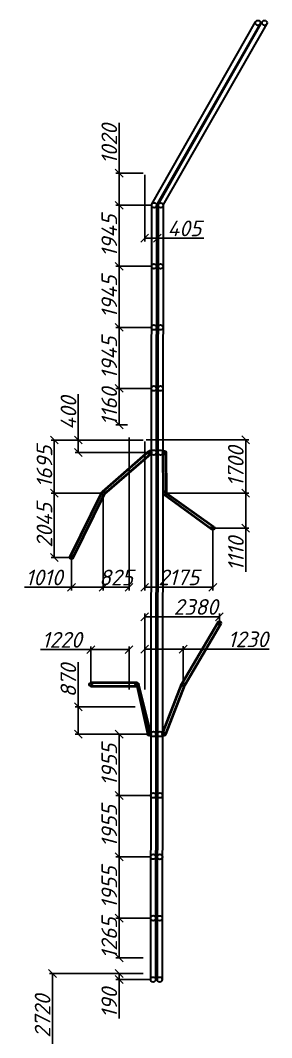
# Model space of a CAD drawing. Header units: millimetres. Extents: x -164867 to 807677, y -316775 to 513985.
# Drawn here: x 194528 to 202548, y 339836 to 372250 of the extents above; entities that cross this region are included whole.
import ezdxf

# ---------------------------------------------------------------- set-up
doc = ezdxf.new("R2010")
doc.units = ezdxf.units.MM
doc.layers.get('Defpoints').update_dxf_attribs({"color": 140})
doc.layers.add('E_Розп. мережі', color=5, linetype='Continuous', lineweight=30)
doc.layers.add('IT', color=84, linetype='Continuous', lineweight=5)
doc.layers.add('Тру6а 150', color=200, linetype='Continuous')
doc.layers.add('Тру6а 50', color=92, linetype='Continuous')
doc.styles.add('GOST 2.304', font='isocpeui.ttf')
doc.dimstyles.new('ГОСТ_100_500', dxfattribs={"dimtxt": 500, "dimasz": 250, "dimexe": 100, "dimexo": 50, "dimgap": 63, "dimtad": 1, "dimdec": 0, "dimrnd": 5, "dimtxsty": 'GOST 2.304', "dimblk": 'OBLIQUE', "dimcen": 250, "dimadec": 0, "dimazin": 1, "dimtfac": 1, "dimtdec": 0, "dimtmove": 0, "dimatfit": 3, "dimfxl": 1.25, "dimarcsym": 0})

# ---------------------------------------------------------------- blocks, each defined once
blk = doc.blocks.new('_Oblique')
at = {"color": 0, "linetype": 'ByBlock', "lineweight": -2}
blk.add_line((-0.5, -0.5), (0.5, 0.5), dxfattribs=at)
blk = doc.blocks.new('*D572')
at = {"layer": 'Defpoints', "color": 0, "linetype": 'Continuous', "ltscale": 5, "transparency": 16777216}
for p in [(197680, 341688), (198497, 341879), (198763, 341688)]:
    blk.add_point(p, dxfattribs=at)
at = {"layer": 'IT', "color": 0, "linetype": 'Continuous', "lineweight": -2, "ltscale": 5, "transparency": 16777216}
for p, q in [((198447, 341879), (197580, 341879)), ((198713, 341688), (197580, 341688)), ((197680, 341879), (197680, 341688)), ((197680, 341688), (197680, 340446))]:
    blk.add_line(p, q, dxfattribs=at)
at = {"layer": 'IT', "color": 0, "linetype": 'Continuous', "lineweight": -2, "ltscale": 5, "transparency": 16777216, "xscale": 250, "yscale": 250, "zscale": 250}
for p, rotation in [((197680, 341879), 90), ((197680, 341688), 270)]:
    blk.add_blockref('_Oblique', p, dxfattribs=dict(at, rotation=rotation))
at = {"layer": 'IT', "color": 0, "linetype": 'Continuous', "lineweight": 18, "ltscale": 5, "transparency": 16777216, "insert": (197367, 340942), "char_height": 500, "attachment_point": 5, "rotation": 90, "style": 'GOST 2.304'}
blk.add_mtext('190', dxfattribs=at)
blk = doc.blocks.new('*D573')
at = {"layer": 'Defpoints', "color": 0, "linetype": 'Continuous', "ltscale": 5, "transparency": 16777216}
for p in [(197680, 343643), (198763, 343643), (198497, 342379)]:
    blk.add_point(p, dxfattribs=at)
at = {"layer": 'IT', "color": 0, "linetype": 'Continuous', "lineweight": -2, "ltscale": 5, "transparency": 16777216}
for p, q in [((198713, 343643), (197580, 343643)), ((197680, 342379), (197680, 343643)), ((198447, 342379), (197580, 342379))]:
    blk.add_line(p, q, dxfattribs=at)
at = {"layer": 'IT', "color": 0, "linetype": 'Continuous', "lineweight": -2, "ltscale": 5, "transparency": 16777216, "xscale": 250, "yscale": 250, "zscale": 250}
for p, rotation in [((197680, 343643), 90), ((197680, 342379), 270)]:
    blk.add_blockref('_Oblique', p, dxfattribs=dict(at, rotation=rotation))
at = {"layer": 'IT', "color": 0, "linetype": 'Continuous', "lineweight": 18, "ltscale": 5, "transparency": 16777216, "insert": (197367, 343011), "char_height": 500, "attachment_point": 5, "rotation": 90, "style": 'GOST 2.304'}
blk.add_mtext('1265', dxfattribs=at)
blk = doc.blocks.new('*D574')
at = {"layer": 'Defpoints', "color": 0, "linetype": 'Continuous', "ltscale": 5, "transparency": 16777216}
for p in [(197680, 345598), (198768, 345598), (198765, 343643)]:
    blk.add_point(p, dxfattribs=at)
at = {"layer": 'IT', "color": 0, "linetype": 'Continuous', "lineweight": -2, "ltscale": 5, "transparency": 16777216}
for p, q in [((198718, 345598), (197580, 345598)), ((197680, 343643), (197680, 345598)), ((198715, 343643), (197580, 343643))]:
    blk.add_line(p, q, dxfattribs=at)
at = {"layer": 'IT', "color": 0, "linetype": 'Continuous', "lineweight": -2, "ltscale": 5, "transparency": 16777216, "xscale": 250, "yscale": 250, "zscale": 250}
for p, rotation in [((197680, 345598), 90), ((197680, 343643), 270)]:
    blk.add_blockref('_Oblique', p, dxfattribs=dict(at, rotation=rotation))
at = {"layer": 'IT', "color": 0, "linetype": 'Continuous', "lineweight": 18, "ltscale": 5, "transparency": 16777216, "insert": (197367, 344621), "char_height": 500, "attachment_point": 5, "rotation": 90, "style": 'GOST 2.304'}
blk.add_mtext('1955', dxfattribs=at)
blk = doc.blocks.new('*D575')
at = {"layer": 'Defpoints', "color": 0, "linetype": 'Continuous', "ltscale": 5, "transparency": 16777216}
for p in [(197680, 347553), (198770, 347553), (198768, 345598)]:
    blk.add_point(p, dxfattribs=at)
at = {"layer": 'IT', "color": 0, "linetype": 'Continuous', "lineweight": -2, "ltscale": 5, "transparency": 16777216}
for p, q in [((198720, 347553), (197580, 347553)), ((197680, 345598), (197680, 347553)), ((198718, 345598), (197580, 345598))]:
    blk.add_line(p, q, dxfattribs=at)
at = {"layer": 'IT', "color": 0, "linetype": 'Continuous', "lineweight": -2, "ltscale": 5, "transparency": 16777216, "xscale": 250, "yscale": 250, "zscale": 250}
for p, rotation in [((197680, 347553), 90), ((197680, 345598), 270)]:
    blk.add_blockref('_Oblique', p, dxfattribs=dict(at, rotation=rotation))
at = {"layer": 'IT', "color": 0, "linetype": 'Continuous', "lineweight": 18, "ltscale": 5, "transparency": 16777216, "insert": (197367, 346576), "char_height": 500, "attachment_point": 5, "rotation": 90, "style": 'GOST 2.304'}
blk.add_mtext('1955', dxfattribs=at)
blk = doc.blocks.new('*D576')
at = {"layer": 'Defpoints', "color": 0, "linetype": 'Continuous', "ltscale": 5, "transparency": 16777216}
for p in [(197680, 349507), (198763, 349507), (198770, 347553)]:
    blk.add_point(p, dxfattribs=at)
at = {"layer": 'IT', "color": 0, "linetype": 'Continuous', "lineweight": -2, "ltscale": 5, "transparency": 16777216}
for p, q in [((198713, 349507), (197580, 349507)), ((197680, 347553), (197680, 349507)), ((198720, 347553), (197580, 347553))]:
    blk.add_line(p, q, dxfattribs=at)
at = {"layer": 'IT', "color": 0, "linetype": 'Continuous', "lineweight": -2, "ltscale": 5, "transparency": 16777216, "xscale": 250, "yscale": 250, "zscale": 250}
for p, rotation in [((197680, 349507), 90), ((197680, 347553), 270)]:
    blk.add_blockref('_Oblique', p, dxfattribs=dict(at, rotation=rotation))
at = {"layer": 'IT', "color": 0, "linetype": 'Continuous', "lineweight": 18, "ltscale": 5, "transparency": 16777216, "insert": (197367, 348530), "char_height": 500, "attachment_point": 5, "rotation": 90, "style": 'GOST 2.304'}
blk.add_mtext('1955', dxfattribs=at)
blk = doc.blocks.new('*D577')
at = {"layer": 'Defpoints', "color": 0, "linetype": 'Continuous', "ltscale": 5, "transparency": 16777216}
for p in [(196378, 350379), (198247, 350379), (198772, 349508)]:
    blk.add_point(p, dxfattribs=at)
at = {"layer": 'IT', "color": 0, "linetype": 'Continuous', "lineweight": -2, "ltscale": 5, "transparency": 16777216}
for p, q in [((196378, 350379), (196378, 351795)), ((198197, 350379), (196278, 350379)), ((196378, 349508), (196378, 350379)), ((198722, 349508), (196278, 349508))]:
    blk.add_line(p, q, dxfattribs=at)
at = {"layer": 'IT', "color": 0, "linetype": 'Continuous', "lineweight": -2, "ltscale": 5, "transparency": 16777216, "xscale": 250, "yscale": 250, "zscale": 250}
for p, rotation in [((196378, 350379), 90), ((196378, 349508), 270)]:
    blk.add_blockref('_Oblique', p, dxfattribs=dict(at, rotation=rotation))
at = {"layer": 'IT', "color": 0, "linetype": 'Continuous', "lineweight": 18, "ltscale": 5, "transparency": 16777216, "insert": (196061, 351212), "char_height": 500, "attachment_point": 5, "rotation": 90, "style": 'GOST 2.304'}
blk.add_mtext('870', dxfattribs=at)
blk = doc.blocks.new('*D578')
at = {"layer": 'Defpoints', "color": 0, "ltscale": 100, "transparency": 16777216}
for p in [(196779, 352199), (196779, 351090), (197997, 350879)]:
    blk.add_point(p, dxfattribs=at)
at = {"layer": 'E_Розп. мережі', "color": 0, "lineweight": -2, "ltscale": 100, "transparency": 16777216}
for p, q in [((196779, 352199), (195175, 352199)), ((196779, 351140), (196779, 352299)), ((197997, 352199), (196779, 352199)), ((197997, 350929), (197997, 352299))]:
    blk.add_line(p, q, dxfattribs=at)
at = {"layer": 'E_Розп. мережі', "color": 0, "lineweight": -2, "ltscale": 100, "transparency": 16777216, "xscale": 250, "yscale": 250, "zscale": 250, "rotation": 180}
blk.add_blockref('_Oblique', (196779, 352199), dxfattribs=at)
at = {"layer": 'E_Розп. мережі', "color": 0, "lineweight": -2, "ltscale": 100, "transparency": 16777216, "xscale": 250, "yscale": 250, "zscale": 250}
blk.add_blockref('_Oblique', (197997, 352199), dxfattribs=at)
at = {"layer": 'E_Розп. мережі', "color": 0, "lineweight": 18, "ltscale": 100, "transparency": 16777216, "insert": (195852, 352512), "char_height": 500, "attachment_point": 5, "style": 'GOST 2.304'}
blk.add_mtext('1220', dxfattribs=at)
blk = doc.blocks.new('*D579')
at = {"layer": 'Defpoints', "color": 0, "ltscale": 100, "transparency": 16777216}
for p in [(199725, 352215), (199725, 351089), (198497, 350879)]:
    blk.add_point(p, dxfattribs=at)
at = {"layer": 'E_Розп. мережі', "color": 0, "lineweight": -2, "ltscale": 100, "transparency": 16777216}
for p, q in [((198497, 350929), (198497, 352315)), ((198497, 352215), (199725, 352215)), ((199725, 351139), (199725, 352315)), ((199725, 352215), (202468, 352215))]:
    blk.add_line(p, q, dxfattribs=at)
at = {"layer": 'E_Розп. мережі', "color": 0, "lineweight": -2, "ltscale": 100, "transparency": 16777216, "xscale": 250, "yscale": 250, "zscale": 250, "rotation": 180}
blk.add_blockref('_Oblique', (198497, 352215), dxfattribs=at)
at = {"layer": 'E_Розп. мережі', "color": 0, "lineweight": -2, "ltscale": 100, "transparency": 16777216, "xscale": 250, "yscale": 250, "zscale": 250}
blk.add_blockref('_Oblique', (199725, 352215), dxfattribs=at)
at = {"layer": 'E_Розп. мережі', "color": 0, "lineweight": 18, "ltscale": 100, "transparency": 16777216, "insert": (201791, 352528), "char_height": 500, "attachment_point": 5, "style": 'GOST 2.304'}
blk.add_mtext('1230', dxfattribs=at)
blk = doc.blocks.new('*D580')
at = {"layer": 'Defpoints', "color": 0, "ltscale": 100, "transparency": 16777216}
for p in [(200879, 353246), (200879, 353045), (198497, 350879)]:
    blk.add_point(p, dxfattribs=at)
at = {"layer": 'E_Розп. мережі', "color": 0, "lineweight": -2, "ltscale": 100, "transparency": 16777216}
for p, q in [((198497, 350929), (198497, 353346)), ((200879, 353095), (200879, 353346)), ((198497, 353246), (200879, 353246))]:
    blk.add_line(p, q, dxfattribs=at)
at = {"layer": 'E_Розп. мережі', "color": 0, "lineweight": -2, "ltscale": 100, "transparency": 16777216, "xscale": 250, "yscale": 250, "zscale": 250, "rotation": 180}
blk.add_blockref('_Oblique', (198497, 353246), dxfattribs=at)
at = {"layer": 'E_Розп. мережі', "color": 0, "lineweight": -2, "ltscale": 100, "transparency": 16777216, "xscale": 250, "yscale": 250, "zscale": 250}
blk.add_blockref('_Oblique', (200879, 353246), dxfattribs=at)
at = {"layer": 'E_Розп. мережі', "color": 0, "lineweight": 18, "ltscale": 100, "transparency": 16777216, "insert": (200125, 353559), "char_height": 500, "attachment_point": 5, "style": 'GOST 2.304'}
blk.add_mtext('2380', dxfattribs=at)
blk = doc.blocks.new('*D581')
at = {"layer": 'Defpoints', "color": 0, "ltscale": 100, "transparency": 16777216}
for p in [(197997, 358879), (195611, 357184), (197172, 357184)]:
    blk.add_point(p, dxfattribs=at)
at = {"layer": 'E_Розп. мережі', "color": 0, "lineweight": -2, "ltscale": 100, "transparency": 16777216}
for p, q in [((197947, 358879), (195511, 358879)), ((195611, 358879), (195611, 357184)), ((197122, 357184), (195511, 357184))]:
    blk.add_line(p, q, dxfattribs=at)
at = {"layer": 'E_Розп. мережі', "color": 0, "lineweight": -2, "ltscale": 100, "transparency": 16777216, "xscale": 250, "yscale": 250, "zscale": 250}
for p, rotation in [((195611, 358879), 90), ((195611, 357184), 270)]:
    blk.add_blockref('_Oblique', p, dxfattribs=dict(at, rotation=rotation))
at = {"layer": 'E_Розп. мережі', "color": 0, "lineweight": 18, "ltscale": 100, "transparency": 16777216, "insert": (195298, 358031), "char_height": 500, "attachment_point": 5, "rotation": 90, "style": 'GOST 2.304'}
blk.add_mtext('1695', dxfattribs=at)
blk = doc.blocks.new('*D582')
at = {"layer": 'Defpoints', "color": 0, "ltscale": 100, "transparency": 16777216}
for p in [(197172, 357184), (195611, 355137), (196161, 355137)]:
    blk.add_point(p, dxfattribs=at)
at = {"layer": 'E_Розп. мережі', "color": 0, "lineweight": -2, "ltscale": 100, "transparency": 16777216}
for p, q in [((197122, 357184), (195511, 357184)), ((195611, 357184), (195611, 355137)), ((196111, 355137), (195511, 355137))]:
    blk.add_line(p, q, dxfattribs=at)
at = {"layer": 'E_Розп. мережі', "color": 0, "lineweight": -2, "ltscale": 100, "transparency": 16777216, "xscale": 250, "yscale": 250, "zscale": 250}
for p, rotation in [((195611, 357184), 90), ((195611, 355137), 270)]:
    blk.add_blockref('_Oblique', p, dxfattribs=dict(at, rotation=rotation))
at = {"layer": 'E_Розп. мережі', "color": 0, "lineweight": 18, "ltscale": 100, "transparency": 16777216, "insert": (195298, 356161), "char_height": 500, "attachment_point": 5, "rotation": 90, "style": 'GOST 2.304'}
blk.add_mtext('2045', dxfattribs=at)
blk = doc.blocks.new('*D583')
at = {"layer": 'Defpoints', "color": 0, "ltscale": 100, "transparency": 16777216}
for p in [(198497, 358884), (199138, 357184), (201720, 357184)]:
    blk.add_point(p, dxfattribs=at)
at = {"layer": 'E_Розп. мережі', "color": 0, "lineweight": -2, "ltscale": 100, "transparency": 16777216}
for p, q in [((198547, 358884), (201820, 358884)), ((201720, 358884), (201720, 357184)), ((199188, 357184), (201820, 357184))]:
    blk.add_line(p, q, dxfattribs=at)
at = {"layer": 'E_Розп. мережі', "color": 0, "lineweight": -2, "ltscale": 100, "transparency": 16777216, "xscale": 250, "yscale": 250, "zscale": 250}
for p, rotation in [((201720, 358884), 90), ((201720, 357184), 270)]:
    blk.add_blockref('_Oblique', p, dxfattribs=dict(at, rotation=rotation))
at = {"layer": 'E_Розп. мережі', "color": 0, "lineweight": 18, "ltscale": 100, "transparency": 16777216, "insert": (201403, 358034), "char_height": 500, "attachment_point": 5, "rotation": 90, "style": 'GOST 2.304'}
blk.add_mtext('1700', dxfattribs=at)
blk = doc.blocks.new('*D584')
at = {"layer": 'Defpoints', "color": 0, "ltscale": 100, "transparency": 16777216}
for p in [(199138, 357184), (200671, 356072), (201720, 356072)]:
    blk.add_point(p, dxfattribs=at)
at = {"layer": 'E_Розп. мережі', "color": 0, "lineweight": -2, "ltscale": 100, "transparency": 16777216}
for p, q in [((199188, 357184), (201820, 357184)), ((201720, 357184), (201720, 356072)), ((200721, 356072), (201820, 356072)), ((201720, 356072), (201720, 354675))]:
    blk.add_line(p, q, dxfattribs=at)
at = {"layer": 'E_Розп. мережі', "color": 0, "lineweight": -2, "ltscale": 100, "transparency": 16777216, "xscale": 250, "yscale": 250, "zscale": 250}
for p, rotation in [((201720, 357184), 90), ((201720, 356072), 270)]:
    blk.add_blockref('_Oblique', p, dxfattribs=dict(at, rotation=rotation))
at = {"layer": 'E_Розп. мережі', "color": 0, "lineweight": 18, "ltscale": 100, "transparency": 16777216, "insert": (201407, 355249), "char_height": 500, "attachment_point": 5, "rotation": 90, "style": 'GOST 2.304'}
blk.add_mtext('1110', dxfattribs=at)
blk = doc.blocks.new('*D585')
at = {"layer": 'Defpoints', "color": 0, "ltscale": 100, "transparency": 16777216}
for p in [(197997, 359004), (197172, 357184), (197172, 354185)]:
    blk.add_point(p, dxfattribs=at)
at = {"layer": 'E_Розп. мережі', "color": 0, "lineweight": -2, "ltscale": 100, "transparency": 16777216}
for p, q in [((197997, 358954), (197997, 354085)), ((197172, 357134), (197172, 354085)), ((197997, 354185), (197172, 354185))]:
    blk.add_line(p, q, dxfattribs=at)
at = {"layer": 'E_Розп. мережі', "color": 0, "lineweight": -2, "ltscale": 100, "transparency": 16777216, "xscale": 250, "yscale": 250, "zscale": 250, "rotation": 180}
blk.add_blockref('_Oblique', (197172, 354185), dxfattribs=at)
at = {"layer": 'E_Розп. мережі', "color": 0, "lineweight": -2, "ltscale": 100, "transparency": 16777216, "xscale": 250, "yscale": 250, "zscale": 250}
blk.add_blockref('_Oblique', (197997, 354185), dxfattribs=at)
at = {"layer": 'E_Розп. мережі', "color": 0, "lineweight": 18, "ltscale": 100, "transparency": 16777216, "insert": (197584, 354498), "char_height": 500, "attachment_point": 5, "style": 'GOST 2.304'}
blk.add_mtext('825', dxfattribs=at)
blk = doc.blocks.new('*D586')
at = {"layer": 'Defpoints', "color": 0, "ltscale": 100, "transparency": 16777216}
for p in [(197172, 357184), (196161, 355138), (196161, 354185)]:
    blk.add_point(p, dxfattribs=at)
at = {"layer": 'E_Розп. мережі', "color": 0, "lineweight": -2, "ltscale": 100, "transparency": 16777216}
for p, q in [((197172, 357134), (197172, 354085)), ((196161, 355088), (196161, 354085)), ((196161, 354185), (194660, 354185)), ((197172, 354185), (196161, 354185))]:
    blk.add_line(p, q, dxfattribs=at)
at = {"layer": 'E_Розп. мережі', "color": 0, "lineweight": -2, "ltscale": 100, "transparency": 16777216, "xscale": 250, "yscale": 250, "zscale": 250, "rotation": 180}
blk.add_blockref('_Oblique', (196161, 354185), dxfattribs=at)
at = {"layer": 'E_Розп. мережі', "color": 0, "lineweight": -2, "ltscale": 100, "transparency": 16777216, "xscale": 250, "yscale": 250, "zscale": 250}
blk.add_blockref('_Oblique', (197172, 354185), dxfattribs=at)
at = {"layer": 'E_Розп. мережі', "color": 0, "lineweight": 18, "ltscale": 100, "transparency": 16777216, "insert": (195286, 354498), "char_height": 500, "attachment_point": 5, "style": 'GOST 2.304'}
blk.add_mtext('1010', dxfattribs=at)
blk = doc.blocks.new('*D587')
at = {"layer": 'Defpoints', "color": 0, "ltscale": 100, "transparency": 16777216}
for p in [(198497, 358879), (200671, 356072), (200671, 354185)]:
    blk.add_point(p, dxfattribs=at)
at = {"layer": 'E_Розп. мережі', "color": 0, "lineweight": -2, "ltscale": 100, "transparency": 16777216}
for p, q in [((198497, 358829), (198497, 354085)), ((200671, 356022), (200671, 354085)), ((198497, 354185), (200671, 354185))]:
    blk.add_line(p, q, dxfattribs=at)
at = {"layer": 'E_Розп. мережі', "color": 0, "lineweight": -2, "ltscale": 100, "transparency": 16777216, "xscale": 250, "yscale": 250, "zscale": 250, "rotation": 180}
blk.add_blockref('_Oblique', (198497, 354185), dxfattribs=at)
at = {"layer": 'E_Розп. мережі', "color": 0, "lineweight": -2, "ltscale": 100, "transparency": 16777216, "xscale": 250, "yscale": 250, "zscale": 250}
blk.add_blockref('_Oblique', (200671, 354185), dxfattribs=at)
at = {"layer": 'E_Розп. мережі', "color": 0, "lineweight": 18, "ltscale": 100, "transparency": 16777216, "insert": (199584, 354502), "char_height": 500, "attachment_point": 5, "style": 'GOST 2.304'}
blk.add_mtext('2175', dxfattribs=at)
blk = doc.blocks.new('*D588')
at = {"layer": 'Defpoints', "color": 0, "linetype": 'Continuous', "ltscale": 5, "transparency": 16777216}
for p in [(196378, 358879), (198497, 358879), (198795, 358478)]:
    blk.add_point(p, dxfattribs=at)
at = {"layer": 'IT', "color": 0, "linetype": 'Continuous', "lineweight": -2, "ltscale": 5, "transparency": 16777216}
for p, q in [((196378, 358879), (196378, 360342)), ((198447, 358879), (196278, 358879)), ((196378, 358478), (196378, 358879)), ((198745, 358478), (196278, 358478))]:
    blk.add_line(p, q, dxfattribs=at)
at = {"layer": 'IT', "color": 0, "linetype": 'Continuous', "lineweight": -2, "ltscale": 5, "transparency": 16777216, "xscale": 250, "yscale": 250, "zscale": 250}
for p, rotation in [((196378, 358879), 90), ((196378, 358478), 270)]:
    blk.add_blockref('_Oblique', p, dxfattribs=dict(at, rotation=rotation))
at = {"layer": 'IT', "color": 0, "linetype": 'Continuous', "lineweight": 18, "ltscale": 5, "transparency": 16777216, "insert": (196065, 359735), "char_height": 500, "attachment_point": 5, "rotation": 90, "style": 'GOST 2.304'}
blk.add_mtext('400', dxfattribs=at)
blk = doc.blocks.new('*D589')
at = {"layer": 'Defpoints', "color": 0, "linetype": 'Continuous', "ltscale": 5, "transparency": 16777216}
for p in [(198787, 360523), (197680, 359364), (197997, 359364)]:
    blk.add_point(p, dxfattribs=at)
at = {"layer": 'IT', "color": 0, "linetype": 'Continuous', "lineweight": -2, "ltscale": 5, "transparency": 16777216}
for p, q in [((198737, 360523), (197580, 360523)), ((197680, 360523), (197680, 359364)), ((197947, 359364), (197580, 359364))]:
    blk.add_line(p, q, dxfattribs=at)
at = {"layer": 'IT', "color": 0, "linetype": 'Continuous', "lineweight": -2, "ltscale": 5, "transparency": 16777216, "xscale": 250, "yscale": 250, "zscale": 250}
for p, rotation in [((197680, 360523), 90), ((197680, 359364), 270)]:
    blk.add_blockref('_Oblique', p, dxfattribs=dict(at, rotation=rotation))
at = {"layer": 'IT', "color": 0, "linetype": 'Continuous', "lineweight": 18, "ltscale": 5, "transparency": 16777216, "insert": (197367, 359944), "char_height": 500, "attachment_point": 5, "rotation": 90, "style": 'GOST 2.304'}
blk.add_mtext('1160', dxfattribs=at)
blk = doc.blocks.new('*D590')
at = {"layer": 'Defpoints', "color": 0, "linetype": 'Continuous', "ltscale": 5, "transparency": 16777216}
for p in [(197680, 362467), (198787, 362467), (198787, 360523)]:
    blk.add_point(p, dxfattribs=at)
at = {"layer": 'IT', "color": 0, "linetype": 'Continuous', "lineweight": -2, "ltscale": 5, "transparency": 16777216}
for p, q in [((198737, 362467), (197580, 362467)), ((197680, 360523), (197680, 362467)), ((198737, 360523), (197580, 360523))]:
    blk.add_line(p, q, dxfattribs=at)
at = {"layer": 'IT', "color": 0, "linetype": 'Continuous', "lineweight": -2, "ltscale": 5, "transparency": 16777216, "xscale": 250, "yscale": 250, "zscale": 250}
for p, rotation in [((197680, 362467), 90), ((197680, 360523), 270)]:
    blk.add_blockref('_Oblique', p, dxfattribs=dict(at, rotation=rotation))
at = {"layer": 'IT', "color": 0, "linetype": 'Continuous', "lineweight": 18, "ltscale": 5, "transparency": 16777216, "insert": (197367, 361495), "char_height": 500, "attachment_point": 5, "rotation": 90, "style": 'GOST 2.304'}
blk.add_mtext('1945', dxfattribs=at)
blk = doc.blocks.new('*D591')
at = {"layer": 'Defpoints', "color": 0, "linetype": 'Continuous', "ltscale": 5, "transparency": 16777216}
for p in [(197680, 364413), (198790, 364413), (198790, 362468)]:
    blk.add_point(p, dxfattribs=at)
at = {"layer": 'IT', "color": 0, "linetype": 'Continuous', "lineweight": -2, "ltscale": 5, "transparency": 16777216}
for p, q in [((198740, 364413), (197580, 364413)), ((197680, 362468), (197680, 364413)), ((198740, 362468), (197580, 362468))]:
    blk.add_line(p, q, dxfattribs=at)
at = {"layer": 'IT', "color": 0, "linetype": 'Continuous', "lineweight": -2, "ltscale": 5, "transparency": 16777216, "xscale": 250, "yscale": 250, "zscale": 250}
for p, rotation in [((197680, 364413), 90), ((197680, 362468), 270)]:
    blk.add_blockref('_Oblique', p, dxfattribs=dict(at, rotation=rotation))
at = {"layer": 'IT', "color": 0, "linetype": 'Continuous', "lineweight": 18, "ltscale": 5, "transparency": 16777216, "insert": (197367, 363441), "char_height": 500, "attachment_point": 5, "rotation": 90, "style": 'GOST 2.304'}
blk.add_mtext('1945', dxfattribs=at)
blk = doc.blocks.new('*D592')
at = {"layer": 'Defpoints', "color": 0, "linetype": 'Continuous', "ltscale": 5, "transparency": 16777216}
for p in [(197680, 366357), (198795, 366357), (198793, 364413)]:
    blk.add_point(p, dxfattribs=at)
at = {"layer": 'IT', "color": 0, "linetype": 'Continuous', "lineweight": -2, "ltscale": 5, "transparency": 16777216}
for p, q in [((198745, 366357), (197580, 366357)), ((197680, 364413), (197680, 366357)), ((198743, 364413), (197580, 364413))]:
    blk.add_line(p, q, dxfattribs=at)
at = {"layer": 'IT', "color": 0, "linetype": 'Continuous', "lineweight": -2, "ltscale": 5, "transparency": 16777216, "xscale": 250, "yscale": 250, "zscale": 250}
for p, rotation in [((197680, 366357), 90), ((197680, 364413), 270)]:
    blk.add_blockref('_Oblique', p, dxfattribs=dict(at, rotation=rotation))
at = {"layer": 'IT', "color": 0, "linetype": 'Continuous', "lineweight": 18, "ltscale": 5, "transparency": 16777216, "insert": (197367, 365385), "char_height": 500, "attachment_point": 5, "rotation": 90, "style": 'GOST 2.304'}
blk.add_mtext('1945', dxfattribs=at)
blk = doc.blocks.new('*D593')
at = {"layer": 'Defpoints', "color": 0, "linetype": 'Continuous', "ltscale": 5, "transparency": 16777216}
for p in [(197680, 367379), (198497, 367379), (198795, 366357)]:
    blk.add_point(p, dxfattribs=at)
at = {"layer": 'IT', "color": 0, "linetype": 'Continuous', "lineweight": -2, "ltscale": 5, "transparency": 16777216}
for p, q in [((197680, 367379), (197680, 368983)), ((198447, 367379), (197580, 367379)), ((197680, 366357), (197680, 367379)), ((198745, 366357), (197580, 366357))]:
    blk.add_line(p, q, dxfattribs=at)
at = {"layer": 'IT', "color": 0, "linetype": 'Continuous', "lineweight": -2, "ltscale": 5, "transparency": 16777216, "xscale": 250, "yscale": 250, "zscale": 250}
for p, rotation in [((197680, 367379), 90), ((197680, 366357), 270)]:
    blk.add_blockref('_Oblique', p, dxfattribs=dict(at, rotation=rotation))
at = {"layer": 'IT', "color": 0, "linetype": 'Continuous', "lineweight": 18, "ltscale": 5, "transparency": 16777216, "insert": (197367, 368306), "char_height": 500, "attachment_point": 5, "rotation": 90, "style": 'GOST 2.304'}
blk.add_mtext('1020', dxfattribs=at)
blk = doc.blocks.new('*D594')
at = {"layer": 'Defpoints', "color": 0, "linetype": 'Continuous', "ltscale": 5, "transparency": 16777216}
for p in [(198497, 367379), (198901, 366352), (198901, 365308)]:
    blk.add_point(p, dxfattribs=at)
at = {"layer": 'IT', "color": 0, "linetype": 'Continuous', "lineweight": -2, "ltscale": 5, "transparency": 16777216}
for p, q in [((198497, 367329), (198497, 365208)), ((198901, 366302), (198901, 365208)), ((198497, 365308), (198901, 365308)), ((198901, 365308), (200378, 365308))]:
    blk.add_line(p, q, dxfattribs=at)
at = {"layer": 'IT', "color": 0, "linetype": 'Continuous', "lineweight": -2, "ltscale": 5, "transparency": 16777216, "xscale": 250, "yscale": 250, "zscale": 250, "rotation": 180}
blk.add_blockref('_Oblique', (198497, 365308), dxfattribs=at)
at = {"layer": 'IT', "color": 0, "linetype": 'Continuous', "lineweight": -2, "ltscale": 5, "transparency": 16777216, "xscale": 250, "yscale": 250, "zscale": 250}
blk.add_blockref('_Oblique', (198901, 365308), dxfattribs=at)
at = {"layer": 'IT', "color": 0, "linetype": 'Continuous', "lineweight": 18, "ltscale": 5, "transparency": 16777216, "insert": (199765, 365621), "char_height": 500, "attachment_point": 5, "style": 'GOST 2.304'}
blk.add_mtext('405', dxfattribs=at)
blk = doc.blocks.new('*D595')
at = {"layer": 'Defpoints', "color": 0, "ltscale": 5, "transparency": 16777216}
for p in [(197997, 341879), (195555, 339159), (195896, 339159)]:
    blk.add_point(p, dxfattribs=at)
at = {"layer": 'Тру6а 50', "color": 0, "lineweight": -2, "ltscale": 5, "transparency": 16777216}
for p, q in [((197947, 341879), (195455, 341879)), ((195555, 341879), (195555, 339159)), ((195846, 339159), (195455, 339159))]:
    blk.add_line(p, q, dxfattribs=at)
at = {"layer": 'Тру6а 50', "color": 0, "lineweight": -2, "ltscale": 5, "transparency": 16777216, "xscale": 250, "yscale": 250, "zscale": 250}
for p, rotation in [((195555, 341879), 90), ((195555, 339159), 270)]:
    blk.add_blockref('_Oblique', p, dxfattribs=dict(at, rotation=rotation))
at = {"layer": 'Тру6а 50', "color": 0, "lineweight": 18, "ltscale": 5, "transparency": 16777216, "insert": (195239, 340519), "char_height": 500, "attachment_point": 5, "rotation": 90, "style": 'GOST 2.304'}
blk.add_mtext('2720', dxfattribs=at)

msp = doc.modelspace()

# ---------------------------------------------------------------- linework, layer by layer
at = {"layer": 'IT', "color": 34, "linetype": 'Continuous', "lineweight": 30, "ltscale": 5}
for p, q in [((198725.63, 366396.78), (202034.13, 372200.63)), ((198875.13, 366353.23), (202177.42, 372130.28)), ((198929.7, 366377.15), (202249.18, 372206.89)), ((199087.03, 366356.44), (202389.44, 372129.96))]:
    msp.add_line(p, q, dxfattribs=at)
for points in [[(198715.13, 366357.49), (198682.71, 341688.93)], [(198875.13, 366357.17), (198842.71, 341688.61)], [(198927.03, 366356.64), (198894.61, 341688.08)], [(199087.03, 366356.64), (199054.61, 341688.08)]]:
    msp.add_lwpolyline(points, dxfattribs=at)
for centre in [(202108.18, 372170.36), (202320.08, 372169.83), (198795.13, 366357.17), (199007.03, 366356.64), (198792.57, 364412.96), (199004.47, 364412.43), (198790.02, 362468.15), (199001.92, 362467.62), (198787.46, 360523.32), (198999.36, 360522.79), (198784.77, 358478.51), (198996.67, 358477.98), (198772.26, 349507.78), (198984.15, 349507.25), (198770.42, 347552.96), (198982.32, 347552.43), (198767.85, 345598.14), (198979.75, 345597.61), (198765.28, 343643.32), (198977.18, 343642.79), (198762.71, 341688.51), (198974.61, 341687.98)]:
    msp.add_circle(centre, 80, dxfattribs=at)
at = {"layer": 'Тру6а 150', "color": 5, "lineweight": 40}
for points in [[(198612.2, 358505.05), (197145.1, 357226.34)], [(196206.59, 355117.72), (197216.65, 357161.93), (198687.59, 358441.1)], [(199076.67, 358477.98), (199088.35, 357184.08)], [(199188.35, 357184.08), (199176.67, 358477.77)], [(196116.08, 355160.17), (197127, 357206.23)], [(200642.16, 356031.53), (199108.99, 357143.61)], [(199188.35, 357184.08), (200699.97, 356113.12)], [(199170.77, 349508.95), (199771.69, 351070.79), (200921.68, 353019.96)], [(200835.56, 353070.78), (199682.23, 351114.84)], [(198252.26, 351139.67), (196779.21, 351139.67)], [(198692.15, 349515.88), (198300.8, 351101.65)], [(199077.44, 349544.86), (199678.64, 351107.42)], [(196779.21, 351039.67), (198252.26, 351039.67), (198592.53, 349507.14)]]:
    msp.add_lwpolyline(points, dxfattribs=at)
for centre in [(198654.77, 358478.83), (199126.67, 358477.77), (197171.83, 357184.08), (199138.35, 357184.08), (200671.07, 356072.32), (196160.83, 355137.35), (200878.62, 353045.37), (196779.21, 351089.67), (198252.26, 351089.67), (199725.3, 351089.46), (198642.34, 349511.51), (199114.69, 349511.51)]:
    msp.add_circle(centre, 50, dxfattribs=at)

# ---------------------------------------------------------------- dimensions: what is measured, and where the dimension line sits
at = {"layer": 'E_Розп. мережі', "lineweight": 18, "ltscale": 100}
for base, p1, p2, picture, middle in [((195610.65, 357184.08), (197996.74, 358878.78), (197171.83, 357184.08), '*D581', (195297.65, 358031.43)), ((201719.56, 357184.08), (198496.74, 358884.07), (199138.35, 357184.08), '*D583', (201403.34, 358034.08)), ((195610.65, 355137.35), (197171.83, 357184.08), (196160.83, 355137.35), '*D582', (195297.65, 356160.72)), ((201719.56, 356072.32), (199138.35, 357184.08), (200671.07, 356072.32), '*D584', (201406.56, 355248.91))]:
    dim = msp.add_linear_dim(base=base, p1=p1, p2=p2, angle=90, dimstyle='ГОСТ_100_500', dxfattribs=at)
    dim.commit()
    dim.dimension.update_dxf_attribs({"geometry": picture, "text_midpoint": middle})
for base, p1, p2, picture, middle in [((197171.83, 354185.29), (197996.74, 359004.07), (197171.83, 357184.08), '*D585', (197584.28, 354185.29)), ((200878.62, 353245.77), (198496.74, 350878.78), (200878.62, 353045.37), '*D580', (200125.23, 353245.77)), ((199725.3, 352214.69), (198496.74, 350878.78), (199725.3, 351089.45), '*D579', (201790.61, 352214.69))]:
    dim = msp.add_linear_dim(base=base, p1=p1, p2=p2, dimstyle='ГОСТ_100_500', dxfattribs=at)
    dim.commit()
    dim.dimension.update_dxf_attribs({"geometry": picture, "text_midpoint": middle, "dimtype": 160})
for base, p1, p2, picture, middle in [((200671.07, 354185.29), (198496.74, 358878.78), (200671.07, 356072.32), '*D587', (199583.9, 354501.51)), ((196160.83, 354185.29), (197171.83, 357184.08), (196160.83, 355137.88), '*D586', (195285.52, 354498.29)), ((196779.21, 352199.1), (197996.74, 350878.78), (196779.21, 351089.67), '*D578', (195852.01, 352512.1))]:
    dim = msp.add_linear_dim(base=base, p1=p1, p2=p2, dimstyle='ГОСТ_100_500', dxfattribs=at)
    dim.commit()
    dim.dimension.update_dxf_attribs({"geometry": picture, "text_midpoint": middle})
at = {"layer": 'IT', "color": 34, "linetype": 'Continuous', "lineweight": 18, "ltscale": 5}
for base, p1, p2, picture, middle in [((197680.05, 367378.78), (198795.13, 366357.25), (198496.74, 367378.78), '*D593', (197367.05, 368305.98)), ((197680.05, 366357.25), (198792.57, 364412.96), (198795.13, 366357.25), '*D592', (197367.05, 365385.1)), ((197680.05, 364412.96), (198790.02, 362468.15), (198790.02, 364412.96), '*D591', (197367.05, 363440.55)), ((197680.05, 362467.35), (198787.46, 360523.32), (198787.46, 362467.35), '*D590', (197367.05, 361495.33)), ((196377.55, 358878.78), (198795.13, 358477.98), (198496.74, 358878.78), '*D588', (196064.55, 359735.15)), ((196377.55, 350378.78), (198772.26, 349507.78), (198246.74, 350378.78), '*D577', (196061.33, 351211.67)), ((197680.05, 349507.25), (198770.42, 347552.96), (198762.71, 349507.25), '*D576', (197367.05, 348530.1)), ((197680.05, 347552.96), (198767.85, 345598.14), (198770.42, 347552.96), '*D575', (197367.05, 346575.55)), ((197680.05, 345598.14), (198765.28, 343643.32), (198767.85, 345598.14), '*D574', (197367.05, 344620.73)), ((197680.05, 341687.98), (198496.74, 341878.78), (198762.71, 341687.98), '*D572', (197367.05, 340942.02))]:
    dim = msp.add_linear_dim(base=base, p1=p1, p2=p2, angle=90, dimstyle='ГОСТ_100_500', dxfattribs=at)
    dim.commit()
    dim.dimension.update_dxf_attribs({"geometry": picture, "text_midpoint": middle})
dim = msp.add_linear_dim(base=(198900.95, 365307.77), p1=(198496.74, 367378.78), p2=(198900.95, 366352.18), dimstyle='ГОСТ_100_500', dxfattribs=at)
dim.commit()
dim.dimension.update_dxf_attribs({"geometry": '*D594', "text_midpoint": (199764.52, 365620.77)})
for base, p1, p2, picture, middle in [((197680.05, 359364.07), (198787.46, 360523.32), (197996.74, 359364.07), '*D589', (197680.05, 359943.7)), ((197680.05, 343642.79), (198496.74, 342378.78), (198762.71, 343642.79), '*D573', (197680.05, 343010.79))]:
    dim = msp.add_linear_dim(base=base, p1=p1, p2=p2, angle=90, dimstyle='ГОСТ_100_500', dxfattribs=at)
    dim.commit()
    dim.dimension.update_dxf_attribs({"geometry": picture, "text_midpoint": middle, "dimtype": 160})
at = {"layer": 'Тру6а 50', "lineweight": 18, "ltscale": 5}
dim = msp.add_linear_dim(base=(195554.74, 339158.96), p1=(197996.74, 341878.78), p2=(195895.99, 339158.96), angle=90, dimstyle='ГОСТ_100_500', dxfattribs=at)
dim.commit()
dim.dimension.update_dxf_attribs({"geometry": '*D595', "text_midpoint": (195238.52, 340518.87)})

doc.saveas('drawing.dxf')
